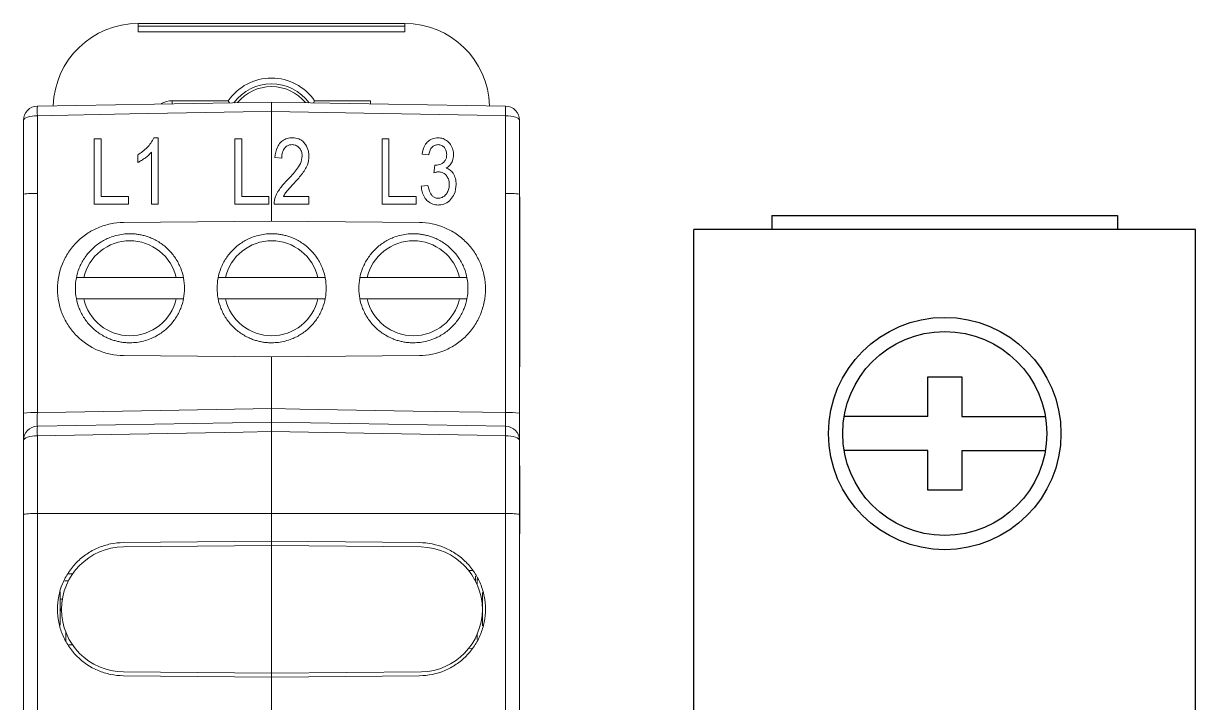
# Model space of a CAD drawing. Header units: millimetres. Extents: x -72 to 2978, y -1067 to 2817.
# Drawn here: x 2393.24 to 2434.59, y 1377.87 to 1401.84 of the extents above; entities that cross this region are included whole.
import ezdxf

# ---------------------------------------------------------------- set-up
doc = ezdxf.new("R2010")
doc.units = ezdxf.units.MM

msp = doc.modelspace()

# ---------------------------------------------------------------- linework, layer by layer
at = {"color": 7, "linetype": 'Continuous', "lineweight": 15}
for p, q in [((2397.291, 1401.837), (2406.691, 1401.837)), ((2397.291, 1401.737), (2397.291, 1401.837)), ((2397.291, 1401.737), (2406.691, 1401.737)), ((2397.291, 1401.737), (2397.291, 1401.537)), ((2406.691, 1401.537), (2397.291, 1401.537)), ((2406.691, 1401.737), (2406.691, 1401.837)), ((2406.691, 1401.737), (2406.691, 1401.537)), ((2393.732, 1398.918), (2401.991, 1399.062)), ((2398.491, 1399.106), (2400.468, 1399.106)), ((2401.991, 1399.062), (2410.25, 1398.918)), ((2403.514, 1399.106), (2405.491, 1399.106)), ((2401.991, 1398.73), (2401.991, 1395.842)), ((2393.241, 1395.811), (2393.241, 1398.418)), ((2393.732, 1398.581), (2393.732, 1395.835)), ((2410.25, 1395.835), (2410.25, 1398.581)), ((2410.741, 1398.418), (2410.741, 1395.811)), ((2395.742, 1397.769), (2395.982, 1397.769)), ((2397.838, 1397.799), (2397.994, 1397.799)), ((2400.703, 1397.769), (2400.943, 1397.769)), ((2405.893, 1397.769), (2406.133, 1397.769)), ((2402.354, 1397.078), (2402.114, 1397.108)), ((2407.274, 1396.088), (2407.514, 1396.118)), ((2393.241, 1388.082), (2393.241, 1395.811)), ((2393.732, 1395.835), (2393.732, 1388.1)), ((2395.982, 1395.727), (2396.943, 1395.727)), ((2396.943, 1395.727), (2396.943, 1395.457)), ((2401.904, 1395.727), (2401.904, 1395.457)), ((2401.991, 1395.842), (2401.991, 1394.857)), ((2403.314, 1395.727), (2403.314, 1395.457)), ((2406.133, 1395.727), (2407.094, 1395.727)), ((2407.094, 1395.727), (2407.094, 1395.457)), ((2410.25, 1388.1), (2410.25, 1395.835)), ((2410.741, 1395.811), (2410.741, 1388.082)), ((2410.751, 1395.718), (2410.741, 1395.718)), ((2410.751, 1395.718), (2410.751, 1391.051)), ((2396.943, 1395.457), (2395.742, 1395.457)), ((2397.994, 1395.457), (2397.754, 1395.457)), ((2407.094, 1395.457), (2405.893, 1395.457)), ((2401.991, 1394.857), (2407.211, 1394.812)), ((2395.366, 1392.864), (2398.631, 1392.864)), ((2400.366, 1392.864), (2403.631, 1392.864)), ((2405.366, 1392.864), (2408.631, 1392.864)), ((2398.631, 1392.114), (2395.366, 1392.114)), ((2403.631, 1392.114), (2400.366, 1392.114)), ((2408.631, 1392.114), (2405.366, 1392.114)), ((2410.751, 1391.051), (2410.741, 1391.051)), ((2410.751, 1391.051), (2410.751, 1390.384)), ((2410.751, 1390.384), (2410.741, 1390.384)), ((2410.751, 1390.384), (2410.751, 1389.718)), ((2401.991, 1390.066), (2396.77, 1390.112)), ((2401.991, 1390.066), (2407.211, 1390.112)), ((2401.991, 1390.066), (2401.991, 1388.244)), ((2410.751, 1389.718), (2410.741, 1389.718)), ((2393.732, 1387.618), (2401.991, 1387.762)), ((2401.991, 1387.762), (2410.25, 1387.618)), ((2401.991, 1387.43), (2401.991, 1384.542)), ((2393.241, 1384.511), (2393.241, 1387.118)), ((2393.732, 1387.281), (2393.732, 1384.535)), ((2410.25, 1384.535), (2410.25, 1387.281)), ((2410.741, 1387.118), (2410.741, 1384.511)), ((2410.751, 1386.218), (2410.741, 1386.218)), ((2410.751, 1383.818), (2410.751, 1386.218)), ((2393.732, 1384.535), (2401.991, 1384.542)), ((2393.732, 1384.535), (2393.732, 1376.8)), ((2401.991, 1384.542), (2401.991, 1383.557)), ((2410.25, 1384.535), (2401.991, 1384.542)), ((2410.25, 1376.8), (2410.25, 1384.535)), ((2393.241, 1376.782), (2393.241, 1384.511)), ((2410.741, 1384.511), (2410.741, 1376.782)), ((2410.751, 1383.818), (2410.741, 1383.818)), ((2401.991, 1383.557), (2396.77, 1383.512)), ((2401.991, 1383.406), (2396.772, 1383.36)), ((2401.991, 1383.557), (2407.211, 1383.512)), ((2401.991, 1378.901), (2401.991, 1383.406)), ((2407.278, 1383.36), (2401.991, 1383.406)), ((2408.951, 1382.527), (2409.082, 1382.53)), ((2394.696, 1382.162), (2394.828, 1382.162)), ((2394.801, 1382.406), (2394.974, 1382.406)), ((2409.191, 1382.154), (2409.191, 1382.332)), ((2394.541, 1381.776), (2394.541, 1380.6)), ((2409.441, 1380.575), (2409.441, 1381.75)), ((2394.613, 1381.512), (2394.541, 1381.512)), ((2394.974, 1379.901), (2394.843, 1379.901)), ((2409.072, 1379.778), (2408.953, 1379.78)), ((2401.991, 1378.766), (2396.77, 1378.812)), ((2401.991, 1378.901), (2396.772, 1378.947)), ((2407.283, 1378.948), (2401.991, 1378.901)), ((2401.991, 1378.766), (2407.211, 1378.812)), ((2401.991, 1378.766), (2401.991, 1376.944))]:
    msp.add_line(p, q, dxfattribs=at)
at = {"color": 102, "linetype": 'Continuous', "lineweight": 15}
for p, q in [((2398.491, 1399.001), (2398.491, 1399.106)), ((2405.491, 1399.106), (2405.491, 1399.001)), ((2401.991, 1383.406), (2401.991, 1383.557)), ((2409.244, 1382.041), (2409.244, 1382.236)), ((2394.737, 1380.346), (2394.737, 1380.046)), ((2409.244, 1380.088), (2409.244, 1380.263)), ((2401.991, 1378.766), (2401.991, 1378.901))]:
    msp.add_line(p, q, dxfattribs=at)
at = {"color": 7, "linetype": 'Continuous'}
for p, q in [((2419.645, 1395.062), (2419.645, 1394.562)), ((2419.645, 1395.062), (2431.845, 1395.062)), ((2431.845, 1395.062), (2431.845, 1394.562)), ((2416.895, 1313.562), (2416.895, 1394.562)), ((2434.595, 1394.562), (2416.895, 1394.562)), ((2434.595, 1313.562), (2434.595, 1394.562)), ((2425.145, 1387.962), (2425.145, 1389.362)), ((2425.145, 1389.362), (2426.345, 1389.362)), ((2426.345, 1389.362), (2426.345, 1387.962)), ((2425.145, 1387.962), (2422.195, 1387.962)), ((2426.345, 1387.962), (2429.294, 1387.962)), ((2425.145, 1386.762), (2422.195, 1386.762)), ((2425.145, 1385.362), (2425.145, 1386.762)), ((2426.345, 1386.762), (2426.345, 1385.362)), ((2426.345, 1386.762), (2429.294, 1386.762)), ((2426.345, 1385.362), (2425.145, 1385.362))]:
    msp.add_line(p, q, dxfattribs=at)
at = {"color": 7, "linetype": 'Continuous', "lineweight": 15, "flags": 128}
for points in [[(2401.991, 1398.73), (2400.991, 1398.712), (2396.992, 1398.64), (2393.732, 1398.581)], [(2410.25, 1398.581), (2409.25, 1398.599), (2405.251, 1398.671), (2401.991, 1398.73)], [(2393.732, 1398.581), (2393.636, 1398.577), (2393.544, 1398.568), (2393.459, 1398.552), (2393.384, 1398.532), (2393.323, 1398.508), (2393.278, 1398.479), (2393.25, 1398.449), (2393.241, 1398.418)], [(2410.25, 1398.581), (2410.346, 1398.577), (2410.438, 1398.568), (2410.523, 1398.552), (2410.598, 1398.532), (2410.658, 1398.508), (2410.704, 1398.479), (2410.732, 1398.449), (2410.741, 1398.418)], [(2407.544, 1397.198), (2407.41, 1397.215), (2407.304, 1397.228)], [(2407.754, 1396.838), (2407.775, 1396.836), (2407.79, 1396.835)], [(2401.991, 1394.857), (2399.381, 1394.834), (2396.77, 1394.812)], [(2393.732, 1388.1), (2394.732, 1388.117), (2398.731, 1388.187), (2401.991, 1388.244)], [(2401.991, 1388.244), (2402.991, 1388.226), (2406.989, 1388.156), (2410.25, 1388.1)], [(2401.991, 1387.43), (2400.991, 1387.412), (2396.992, 1387.34), (2393.732, 1387.281)], [(2410.25, 1387.281), (2409.25, 1387.299), (2405.251, 1387.371), (2401.991, 1387.43)], [(2393.241, 1387.118), (2393.25, 1387.149), (2393.278, 1387.18), (2393.323, 1387.208), (2393.384, 1387.232), (2393.459, 1387.252), (2393.544, 1387.268), (2393.636, 1387.277), (2393.732, 1387.281)], [(2410.25, 1387.281), (2410.346, 1387.277), (2410.438, 1387.268), (2410.523, 1387.252), (2410.598, 1387.232), (2410.658, 1387.208), (2410.704, 1387.18), (2410.732, 1387.149), (2410.741, 1387.118)]]:
    msp.add_lwpolyline(points, dxfattribs=at)
at = {"color": 7, "linetype": 'Continuous'}
for radius in [4.1, 3.6]:
    msp.add_circle((2425.745, 1387.362), radius, dxfattribs=at)
at = {"color": 7, "linetype": 'Continuous', "lineweight": 15}
for centre, radius, start, end in [((2397.291, 1398.837), 3, 90, 178.2335), ((2406.691, 1398.837), 3, 1.7547, 90), ((2401.991, 1398.057), 1.85, 34.5739, 145.4261), ((2401.991, 1398.057), 1.65, 36.5266, 143.4734), ((2401.991, 1398.057), 1.55, 39.4127, 140.5873), ((2393.741, 1398.418), 0.5, 91, 180), ((2399.546, 1398.749), 5.816, 178.3416, 181.6584), ((2404.436, 1398.749), 5.816, 358.3416, 1.6584), ((2410.241, 1398.418), 0.5, 0, 89), ((2393.611, 1393.274), 2.564, 87.292, 98.3012), ((2410.371, 1393.274), 2.564, 81.6988, 92.708), ((2393.611, 1384.677), 3.425, 87.9715, 96.2027), ((2410.371, 1384.677), 3.425, 83.7973, 92.0285), ((2393.741, 1387.118), 0.5, 91, 180), ((2399.546, 1387.449), 5.816, 178.3416, 181.6584), ((2404.436, 1387.449), 5.816, 358.3416, 1.6584), ((2410.241, 1387.118), 0.5, 0, 89), ((2393.611, 1381.973), 2.565, 87.2935, 98.2994), ((2410.371, 1381.973), 2.565, 81.7006, 92.7065), ((2396.791, 1381.154), 2.207, 90.5, 269.5)]:
    msp.add_arc(centre, radius, start, end, dxfattribs=at)
at = {"color": 102, "linetype": 'Continuous', "lineweight": 15}
msp.add_arc((2398.491, 1398.307), 0.8, 90, 118.966, dxfattribs=at)
at = {"color": 7, "linetype": 'Continuous', "lineweight": 15}
for centre, major_axis, ratio, start_param, end_param in [((2407.225, 1381.154), (-1.412, 1.697), 0.999163, 2.473844, 5.564823), ((2394.741, 1381.213), (0.142, 0.144), 0.975618, 2.362365, 3.040961)]:
    msp.add_ellipse(centre, major_axis=major_axis, ratio=ratio, start_param=start_param, end_param=end_param, dxfattribs=at)
for points, knots in [([(2400.468, 1399.106), (2400.468, 1399.105), (2400.479, 1399.085), (2400.492, 1399.06), (2400.504, 1399.039), (2400.506, 1399.036)], [0, 0, 0, 0, 0.038209, 0.854369, 1, 1, 1, 1]), ([(2401.991, 1399.062), (2401.991, 1399.062), (2401.991, 1399.03), (2401.991, 1398.912), (2401.991, 1398.827), (2401.991, 1398.73)], [0, 0, 0, 0, 0.5, 0.5, 1, 1, 1, 1]), ([(2401.991, 1398.73), (2401.991, 1398.827), (2401.991, 1398.911), (2401.991, 1399.029), (2401.991, 1399.062), (2401.991, 1399.062)], [0, 0, 0, 0, 0.5, 0.5, 1, 1, 1, 1]), ([(2403.514, 1399.106), (2403.513, 1399.105), (2403.503, 1399.085), (2403.489, 1399.06), (2403.478, 1399.039), (2403.476, 1399.036)], [0, 0, 0, 0, 0.038209, 0.854369, 1, 1, 1, 1]), ([(2395.742, 1397.769), (2395.742, 1397.678), (2395.742, 1397.494), (2395.742, 1397.211), (2395.742, 1396.919), (2395.742, 1396.537), (2395.742, 1396.049), (2395.742, 1395.661), (2395.742, 1395.457)], [0, 0, 0, 0, 0.11981, 0.243029, 0.369756, 0.500077, 0.738236, 1, 1, 1, 1]), ([(2395.982, 1395.727), (2395.982, 1395.847), (2395.982, 1396.081), (2395.982, 1396.424), (2395.982, 1396.821), (2395.982, 1397.269), (2395.982, 1397.605), (2395.982, 1397.769)], [0, 0, 0, 0, 0.174255, 0.340883, 0.499971, 0.755474, 1, 1, 1, 1]), ([(2397.838, 1397.799), (2397.81, 1397.734), (2397.776, 1397.671), (2397.735, 1397.613), (2397.695, 1397.558), (2397.65, 1397.504), (2397.603, 1397.455), (2397.555, 1397.404), (2397.502, 1397.358), (2397.447, 1397.315), (2397.392, 1397.272), (2397.333, 1397.234), (2397.273, 1397.198)], [0, 0, 0, 0, 0.256107, 0.256107, 0.256107, 0.503361, 0.503361, 0.503361, 0.751816, 0.751816, 0.751816, 1, 1, 1, 1]), ([(2397.994, 1395.457), (2397.994, 1395.595), (2397.994, 1395.863), (2397.994, 1396.256), (2397.994, 1396.712), (2397.994, 1397.226), (2397.994, 1397.611), (2397.994, 1397.799)], [0, 0, 0, 0, 0.174223, 0.340848, 0.49997, 0.755462, 1, 1, 1, 1]), ([(2400.703, 1397.769), (2400.703, 1397.677), (2400.703, 1397.491), (2400.703, 1397.207), (2400.703, 1396.917), (2400.703, 1396.533), (2400.703, 1396.046), (2400.703, 1395.657), (2400.703, 1395.457)], [0, 0, 0, 0, 0.121468, 0.245253, 0.371423, 0.500046, 0.742946, 1, 1, 1, 1]), ([(2400.943, 1395.727), (2400.943, 1395.845), (2400.943, 1396.078), (2400.943, 1396.421), (2400.943, 1396.818), (2400.943, 1397.268), (2400.943, 1397.603), (2400.943, 1397.769)], [0, 0, 0, 0, 0.171788, 0.338422, 0.499986, 0.753975, 1, 1, 1, 1]), ([(2402.729, 1397.799), (2402.698, 1397.798), (2402.666, 1397.797), (2402.635, 1397.793), (2402.575, 1397.785), (2402.515, 1397.769), (2402.46, 1397.742), (2402.403, 1397.715), (2402.35, 1397.676), (2402.307, 1397.631), (2402.263, 1397.585), (2402.228, 1397.532), (2402.201, 1397.475), (2402.147, 1397.362), (2402.125, 1397.234), (2402.114, 1397.108)], [0, 0, 0, 0, 0.08927, 0.08927, 0.08927, 0.263398, 0.263398, 0.263398, 0.447133, 0.447133, 0.447133, 0.629597, 0.629597, 0.629597, 1, 1, 1, 1]), ([(2403.314, 1397.151), (2403.313, 1397.211), (2403.308, 1397.271), (2403.294, 1397.33), (2403.275, 1397.411), (2403.241, 1397.49), (2403.195, 1397.56), (2403.167, 1397.603), (2403.134, 1397.644), (2403.095, 1397.678), (2403.055, 1397.712), (2403.009, 1397.74), (2402.961, 1397.759), (2402.888, 1397.787), (2402.807, 1397.796), (2402.729, 1397.799)], [0, 0, 0, 0, 0.184621, 0.184621, 0.184621, 0.444129, 0.444129, 0.444129, 0.601939, 0.601939, 0.601939, 0.760781, 0.760781, 0.760781, 1, 1, 1, 1]), ([(2405.893, 1397.769), (2405.893, 1397.677), (2405.893, 1397.492), (2405.893, 1397.208), (2405.893, 1396.917), (2405.893, 1396.534), (2405.893, 1396.047), (2405.893, 1395.658), (2405.893, 1395.457)], [0, 0, 0, 0, 0.120891, 0.24448, 0.370844, 0.500054, 0.741486, 1, 1, 1, 1]), ([(2406.133, 1395.727), (2406.133, 1395.846), (2406.133, 1396.079), (2406.133, 1396.422), (2406.133, 1396.819), (2406.133, 1397.268), (2406.133, 1397.604), (2406.133, 1397.769)], [0, 0, 0, 0, 0.172831, 0.339463, 0.49998, 0.754655, 1, 1, 1, 1]), ([(2407.87, 1397.799), (2407.804, 1397.797), (2407.737, 1397.788), (2407.677, 1397.765), (2407.619, 1397.744), (2407.566, 1397.712), (2407.52, 1397.673), (2407.474, 1397.633), (2407.435, 1397.586), (2407.405, 1397.534), (2407.351, 1397.441), (2407.322, 1397.334), (2407.304, 1397.228)], [0, 0, 0, 0, 0.219806, 0.219806, 0.219806, 0.425093, 0.425093, 0.425093, 0.629822, 0.629822, 0.629822, 1, 1, 1, 1]), ([(2408.415, 1397.197), (2408.414, 1397.258), (2408.408, 1397.321), (2408.392, 1397.38), (2408.375, 1397.444), (2408.347, 1397.506), (2408.309, 1397.561), (2408.278, 1397.606), (2408.24, 1397.648), (2408.197, 1397.683), (2408.152, 1397.72), (2408.1, 1397.751), (2408.044, 1397.77), (2407.988, 1397.79), (2407.928, 1397.797), (2407.87, 1397.799)], [0, 0, 0, 0, 0.205592, 0.205592, 0.205592, 0.428475, 0.428475, 0.428475, 0.611344, 0.611344, 0.611344, 0.806598, 0.806598, 0.806598, 1, 1, 1, 1]), ([(2402.354, 1397.078), (2402.354, 1397.15), (2402.361, 1397.224), (2402.382, 1397.292), (2402.395, 1397.332), (2402.412, 1397.371), (2402.435, 1397.405), (2402.454, 1397.434), (2402.478, 1397.46), (2402.504, 1397.482), (2402.534, 1397.507), (2402.568, 1397.528), (2402.605, 1397.54), (2402.642, 1397.553), (2402.681, 1397.558), (2402.72, 1397.559)], [0, 0, 0, 0, 0.321742, 0.321742, 0.321742, 0.506881, 0.506881, 0.506881, 0.65917, 0.65917, 0.65917, 0.830736, 0.830736, 0.830736, 1, 1, 1, 1]), ([(2402.72, 1397.559), (2402.742, 1397.558), (2402.763, 1397.557), (2402.784, 1397.553), (2402.818, 1397.547), (2402.851, 1397.536), (2402.88, 1397.519), (2402.918, 1397.498), (2402.953, 1397.469), (2402.981, 1397.436), (2403.009, 1397.403), (2403.031, 1397.365), (2403.046, 1397.325), (2403.066, 1397.271), (2403.074, 1397.213), (2403.074, 1397.156)], [0, 0, 0, 0, 0.10489, 0.10489, 0.10489, 0.273649, 0.273649, 0.273649, 0.491585, 0.491585, 0.491585, 0.709054, 0.709054, 0.709054, 1, 1, 1, 1]), ([(2407.544, 1397.198), (2407.547, 1397.217), (2407.55, 1397.235), (2407.554, 1397.254), (2407.564, 1397.304), (2407.58, 1397.353), (2407.605, 1397.398), (2407.62, 1397.426), (2407.64, 1397.452), (2407.664, 1397.475), (2407.687, 1397.498), (2407.714, 1397.517), (2407.744, 1397.53), (2407.785, 1397.549), (2407.831, 1397.556), (2407.876, 1397.559)], [0, 0, 0, 0, 0.104104, 0.104104, 0.104104, 0.388823, 0.388823, 0.388823, 0.568536, 0.568536, 0.568536, 0.749971, 0.749971, 0.749971, 1, 1, 1, 1]), ([(2407.876, 1397.559), (2407.893, 1397.558), (2407.91, 1397.557), (2407.926, 1397.554), (2407.954, 1397.55), (2407.982, 1397.54), (2408.007, 1397.527), (2408.039, 1397.51), (2408.067, 1397.486), (2408.091, 1397.459), (2408.115, 1397.432), (2408.134, 1397.401), (2408.147, 1397.368), (2408.167, 1397.318), (2408.172, 1397.264), (2408.175, 1397.211)], [0, 0, 0, 0, 0.095843, 0.095843, 0.095843, 0.260625, 0.260625, 0.260625, 0.471814, 0.471814, 0.471814, 0.682626, 0.682626, 0.682626, 1, 1, 1, 1]), ([(2397.273, 1396.928), (2397.319, 1396.95), (2397.364, 1396.974), (2397.407, 1397.001), (2397.45, 1397.027), (2397.491, 1397.056), (2397.532, 1397.086), (2397.572, 1397.116), (2397.611, 1397.147), (2397.649, 1397.181), (2397.686, 1397.214), (2397.721, 1397.251), (2397.754, 1397.288)], [0, 0, 0, 0, 0.251723, 0.251723, 0.251723, 0.500768, 0.500768, 0.500768, 0.750207, 0.750207, 0.750207, 1, 1, 1, 1]), ([(2397.273, 1397.198), (2397.273, 1397.154), (2397.273, 1397.064), (2397.273, 1396.973), (2397.273, 1396.928)], [0, 0, 0, 0, 0.497527, 1, 1, 1, 1]), ([(2397.754, 1397.288), (2397.754, 1397.191), (2397.754, 1396.992), (2397.754, 1396.688), (2397.754, 1396.334), (2397.754, 1395.923), (2397.754, 1395.616), (2397.754, 1395.457)], [0, 0, 0, 0, 0.161874, 0.328517, 0.500026, 0.74194, 1, 1, 1, 1]), ([(2403.074, 1397.156), (2403.07, 1397.065), (2403.048, 1396.974), (2403.01, 1396.891), (2402.976, 1396.815), (2402.93, 1396.744), (2402.878, 1396.677), (2402.78, 1396.55), (2402.67, 1396.431), (2402.557, 1396.315)], [0, 0, 0, 0, 0.273801, 0.273801, 0.273801, 0.523391, 0.523391, 0.523391, 1, 1, 1, 1]), ([(2402.771, 1396.176), (2402.869, 1396.283), (2402.965, 1396.391), (2403.054, 1396.505), (2403.136, 1396.61), (2403.212, 1396.722), (2403.258, 1396.846), (2403.295, 1396.943), (2403.312, 1397.048), (2403.314, 1397.151)], [0, 0, 0, 0, 0.37722, 0.37722, 0.37722, 0.725987, 0.725987, 0.725987, 1, 1, 1, 1]), ([(2408.175, 1397.211), (2408.174, 1397.182), (2408.172, 1397.154), (2408.167, 1397.126), (2408.161, 1397.089), (2408.148, 1397.052), (2408.13, 1397.019), (2408.112, 1396.986), (2408.088, 1396.955), (2408.059, 1396.929), (2408.031, 1396.903), (2407.997, 1396.882), (2407.962, 1396.867), (2407.908, 1396.845), (2407.849, 1396.835), (2407.79, 1396.835)], [0, 0, 0, 0, 0.14138, 0.14138, 0.14138, 0.329095, 0.329095, 0.329095, 0.519949, 0.519949, 0.519949, 0.710757, 0.710757, 0.710757, 1, 1, 1, 1]), ([(2408.154, 1396.726), (2408.207, 1396.757), (2408.256, 1396.796), (2408.295, 1396.843), (2408.332, 1396.887), (2408.36, 1396.938), (2408.38, 1396.992), (2408.404, 1397.057), (2408.413, 1397.128), (2408.415, 1397.197)], [0, 0, 0, 0, 0.324268, 0.324268, 0.324268, 0.627756, 0.627756, 0.627756, 1, 1, 1, 1]), ([(2407.754, 1396.838), (2407.749, 1396.793), (2407.739, 1396.703), (2407.729, 1396.612), (2407.724, 1396.566)], [0, 0, 0, 0, 0.496035, 1, 1, 1, 1]), ([(2407.724, 1396.566), (2407.751, 1396.574), (2407.778, 1396.582), (2407.806, 1396.588), (2407.82, 1396.591), (2407.834, 1396.594), (2407.848, 1396.595), (2407.862, 1396.597), (2407.876, 1396.597), (2407.89, 1396.598)], [0, 0, 0, 0, 0.499277, 0.499277, 0.499277, 0.749658, 0.749658, 0.749658, 1, 1, 1, 1]), ([(2407.89, 1396.598), (2407.913, 1396.597), (2407.936, 1396.596), (2407.958, 1396.592), (2407.993, 1396.585), (2408.028, 1396.573), (2408.059, 1396.556), (2408.098, 1396.533), (2408.134, 1396.502), (2408.163, 1396.467), (2408.192, 1396.432), (2408.216, 1396.391), (2408.232, 1396.349), (2408.255, 1396.286), (2408.263, 1396.218), (2408.265, 1396.151)], [0, 0, 0, 0, 0.104468, 0.104468, 0.104468, 0.26803, 0.26803, 0.26803, 0.479084, 0.479084, 0.479084, 0.689974, 0.689974, 0.689974, 1, 1, 1, 1]), ([(2408.505, 1396.154), (2408.503, 1396.223), (2408.497, 1396.293), (2408.48, 1396.359), (2408.463, 1396.426), (2408.437, 1396.491), (2408.399, 1396.549), (2408.371, 1396.592), (2408.335, 1396.631), (2408.293, 1396.661), (2408.251, 1396.69), (2408.203, 1396.711), (2408.154, 1396.726)], [0, 0, 0, 0, 0.287408, 0.287408, 0.287408, 0.57403, 0.57403, 0.57403, 0.78851, 0.78851, 0.78851, 1, 1, 1, 1]), ([(2402.557, 1396.315), (2402.478, 1396.233), (2402.401, 1396.148), (2402.331, 1396.058), (2402.252, 1395.957), (2402.182, 1395.846), (2402.136, 1395.726), (2402.103, 1395.641), (2402.083, 1395.549), (2402.084, 1395.457)], [0, 0, 0, 0, 0.340175, 0.340175, 0.340175, 0.725646, 0.725646, 0.725646, 1, 1, 1, 1]), ([(2402.414, 1395.727), (2402.436, 1395.771), (2402.46, 1395.814), (2402.488, 1395.853), (2402.515, 1395.893), (2402.546, 1395.929), (2402.578, 1395.966), (2402.64, 1396.037), (2402.706, 1396.107), (2402.771, 1396.176)], [0, 0, 0, 0, 0.254231, 0.254231, 0.254231, 0.503845, 0.503845, 0.503845, 1, 1, 1, 1]), ([(2407.877, 1395.667), (2407.852, 1395.668), (2407.828, 1395.67), (2407.804, 1395.675), (2407.771, 1395.683), (2407.739, 1395.696), (2407.711, 1395.715), (2407.683, 1395.734), (2407.658, 1395.758), (2407.638, 1395.784), (2407.596, 1395.836), (2407.569, 1395.899), (2407.55, 1395.963), (2407.534, 1396.013), (2407.523, 1396.065), (2407.514, 1396.118)], [0, 0, 0, 0, 0.114311, 0.114311, 0.114311, 0.273887, 0.273887, 0.273887, 0.431917, 0.431917, 0.431917, 0.74901, 0.74901, 0.74901, 1, 1, 1, 1]), ([(2407.873, 1395.427), (2407.885, 1395.428), (2407.898, 1395.428), (2407.91, 1395.429), (2407.983, 1395.432), (2408.057, 1395.45), (2408.123, 1395.482), (2408.193, 1395.516), (2408.257, 1395.565), (2408.31, 1395.621), (2408.364, 1395.678), (2408.408, 1395.745), (2408.44, 1395.816), (2408.486, 1395.921), (2408.503, 1396.039), (2408.505, 1396.154)], [0, 0, 0, 0, 0.033822, 0.033822, 0.033822, 0.238567, 0.238567, 0.238567, 0.456682, 0.456682, 0.456682, 0.675096, 0.675096, 0.675096, 1, 1, 1, 1]), ([(2408.265, 1396.151), (2408.264, 1396.103), (2408.26, 1396.054), (2408.25, 1396.007), (2408.238, 1395.958), (2408.22, 1395.909), (2408.195, 1395.865), (2408.168, 1395.819), (2408.132, 1395.778), (2408.091, 1395.744), (2408.061, 1395.72), (2408.027, 1395.7), (2407.991, 1395.687), (2407.954, 1395.674), (2407.915, 1395.668), (2407.877, 1395.667)], [0, 0, 0, 0, 0.209524, 0.209524, 0.209524, 0.431536, 0.431536, 0.431536, 0.66368, 0.66368, 0.66368, 0.832011, 0.832011, 0.832011, 1, 1, 1, 1]), ([(2401.904, 1395.727), (2401.746, 1395.727), (2401.426, 1395.727), (2401.106, 1395.727), (2400.943, 1395.727)], [0, 0, 0, 0, 0.49143, 1, 1, 1, 1]), ([(2403.314, 1395.727), (2403.161, 1395.727), (2402.861, 1395.727), (2402.561, 1395.727), (2402.414, 1395.727)], [0, 0, 0, 0, 0.511557, 1, 1, 1, 1]), ([(2407.274, 1396.088), (2407.28, 1396.024), (2407.289, 1395.96), (2407.306, 1395.898), (2407.326, 1395.829), (2407.354, 1395.76), (2407.393, 1395.699), (2407.426, 1395.648), (2407.466, 1395.601), (2407.512, 1395.561), (2407.561, 1395.518), (2407.619, 1395.483), (2407.68, 1395.46), (2407.742, 1395.438), (2407.808, 1395.429), (2407.873, 1395.427)], [0, 0, 0, 0, 0.195082, 0.195082, 0.195082, 0.416888, 0.416888, 0.416888, 0.600897, 0.600897, 0.600897, 0.801124, 0.801124, 0.801124, 1, 1, 1, 1]), ([(2400.703, 1395.457), (2400.907, 1395.457), (2401.307, 1395.457), (2401.708, 1395.457), (2401.904, 1395.457)], [0, 0, 0, 0, 0.510478, 1, 1, 1, 1]), ([(2402.084, 1395.457), (2402.284, 1395.457), (2402.695, 1395.457), (2403.105, 1395.457), (2403.314, 1395.457)], [0, 0, 0, 0, 0.489084, 1, 1, 1, 1]), ([(2396.77, 1394.812), (2396.616, 1394.81), (2396.464, 1394.794), (2396.166, 1394.732), (2396.018, 1394.686), (2395.735, 1394.567), (2395.601, 1394.494), (2395.348, 1394.323), (2395.228, 1394.224), (2395.014, 1394.007), (2394.917, 1393.889), (2394.748, 1393.633), (2394.675, 1393.496), (2394.502, 1393.074), (2394.441, 1392.766), (2394.441, 1392.309), (2394.456, 1392.155), (2394.515, 1391.855), (2394.559, 1391.709), (2394.676, 1391.427), (2394.749, 1391.289), (2394.917, 1391.036), (2395.013, 1390.917), (2395.338, 1390.589), (2395.594, 1390.416), (2396.019, 1390.237), (2396.164, 1390.192), (2396.463, 1390.13), (2396.618, 1390.113), (2396.77, 1390.112)], [0, 0, 0, 0, 0.0625, 0.0625, 0.125, 0.125, 0.1875, 0.1875, 0.25, 0.25, 0.3125, 0.3125, 0.375, 0.375, 0.5, 0.5, 0.5625, 0.5625, 0.625, 0.625, 0.6875, 0.6875, 0.75, 0.75, 0.875, 0.875, 0.9375, 0.9375, 1, 1, 1, 1]), ([(2407.211, 1394.812), (2407.516, 1394.809), (2407.823, 1394.745), (2408.244, 1394.568), (2408.38, 1394.494), (2408.635, 1394.322), (2408.752, 1394.225), (2408.967, 1394.008), (2409.065, 1393.888), (2409.234, 1393.633), (2409.305, 1393.499), (2409.422, 1393.216), (2409.467, 1393.067), (2409.526, 1392.769), (2409.541, 1392.617), (2409.541, 1392.308), (2409.526, 1392.157), (2409.467, 1391.858), (2409.423, 1391.71), (2409.306, 1391.426), (2409.235, 1391.292), (2409.066, 1391.038), (2408.968, 1390.917), (2408.754, 1390.7), (2408.637, 1390.603), (2408.383, 1390.431), (2408.247, 1390.357), (2407.827, 1390.179), (2407.52, 1390.115), (2407.211, 1390.112)], [0, 0, 0, 0, 0.125, 0.125, 0.1875, 0.1875, 0.25, 0.25, 0.3125, 0.3125, 0.375, 0.375, 0.4375, 0.4375, 0.5, 0.5, 0.5625, 0.5625, 0.625, 0.625, 0.6875, 0.6875, 0.75, 0.75, 0.8125, 0.8125, 0.875, 0.875, 1, 1, 1, 1]), ([(2396.999, 1390.564), (2396.95, 1390.565), (2396.853, 1390.567), (2396.709, 1390.584), (2396.567, 1390.611), (2396.427, 1390.649), (2396.212, 1390.725), (2395.934, 1390.868), (2395.628, 1391.118), (2395.378, 1391.424), (2395.201, 1391.766), (2395.096, 1392.126), (2395.062, 1392.489), (2395.096, 1392.852), (2395.201, 1393.211), (2395.378, 1393.553), (2395.628, 1393.859), (2395.934, 1394.109), (2396.24, 1394.268), (2396.518, 1394.358), (2396.756, 1394.405), (2396.918, 1394.411), (2396.999, 1394.414)], [0, 0, 0, 0, 0.024176, 0.048139, 0.072026, 0.095974, 0.120121, 0.185059, 0.250086, 0.315023, 0.38005, 0.439993, 0.500024, 0.559968, 0.619999, 0.684937, 0.749963, 0.814901, 0.879927, 0.92, 0.95981, 1, 1, 1, 1]), ([(2396.999, 1394.164), (2396.62, 1394.164), (2396.252, 1394.035), (2395.659, 1393.563), (2395.451, 1393.233), (2395.366, 1392.864)], [0, 0, 0, 0, 0.5, 0.5, 1, 1, 1, 1]), ([(2396.999, 1394.414), (2397.047, 1394.413), (2397.144, 1394.411), (2397.288, 1394.394), (2397.431, 1394.367), (2397.571, 1394.329), (2397.785, 1394.253), (2398.063, 1394.11), (2398.369, 1393.859), (2398.619, 1393.553), (2398.796, 1393.211), (2398.901, 1392.852), (2398.935, 1392.489), (2398.901, 1392.126), (2398.796, 1391.767), (2398.62, 1391.424), (2398.369, 1391.118), (2398.063, 1390.868), (2397.757, 1390.71), (2397.479, 1390.619), (2397.241, 1390.572), (2397.08, 1390.567), (2396.999, 1390.564)], [0, 0, 0, 0, 0.024176, 0.048139, 0.072026, 0.095974, 0.120121, 0.185059, 0.250086, 0.315023, 0.38005, 0.439993, 0.500024, 0.559968, 0.619999, 0.684937, 0.749963, 0.814901, 0.879927, 0.92, 0.95981, 1, 1, 1, 1]), ([(2398.631, 1392.864), (2398.546, 1393.233), (2398.339, 1393.563), (2397.746, 1394.035), (2397.378, 1394.164), (2396.999, 1394.164)], [0, 0, 0, 0, 0.5, 0.5, 1, 1, 1, 1]), ([(2401.999, 1390.564), (2401.95, 1390.565), (2401.853, 1390.567), (2401.709, 1390.584), (2401.567, 1390.611), (2401.427, 1390.649), (2401.212, 1390.725), (2400.934, 1390.868), (2400.628, 1391.118), (2400.378, 1391.424), (2400.201, 1391.766), (2400.096, 1392.126), (2400.062, 1392.489), (2400.096, 1392.852), (2400.201, 1393.211), (2400.378, 1393.553), (2400.628, 1393.859), (2400.934, 1394.109), (2401.24, 1394.268), (2401.518, 1394.358), (2401.756, 1394.405), (2401.918, 1394.411), (2401.999, 1394.414)], [0, 0, 0, 0, 0.024176, 0.048139, 0.072026, 0.095974, 0.120121, 0.185059, 0.250086, 0.315023, 0.38005, 0.439993, 0.500024, 0.559968, 0.619999, 0.684937, 0.749963, 0.814901, 0.879927, 0.92, 0.95981, 1, 1, 1, 1]), ([(2401.999, 1394.164), (2401.62, 1394.164), (2401.252, 1394.035), (2400.659, 1393.563), (2400.451, 1393.233), (2400.366, 1392.864)], [0, 0, 0, 0, 0.5, 0.5, 1, 1, 1, 1]), ([(2401.999, 1394.414), (2402.047, 1394.413), (2402.144, 1394.411), (2402.288, 1394.394), (2402.431, 1394.367), (2402.571, 1394.329), (2402.785, 1394.253), (2403.063, 1394.11), (2403.369, 1393.859), (2403.619, 1393.553), (2403.796, 1393.211), (2403.901, 1392.852), (2403.935, 1392.489), (2403.901, 1392.126), (2403.796, 1391.767), (2403.62, 1391.424), (2403.369, 1391.118), (2403.063, 1390.868), (2402.757, 1390.71), (2402.479, 1390.619), (2402.241, 1390.572), (2402.08, 1390.567), (2401.999, 1390.564)], [0, 0, 0, 0, 0.024176, 0.048139, 0.072026, 0.095974, 0.120121, 0.185059, 0.250086, 0.315023, 0.38005, 0.439993, 0.500024, 0.559968, 0.619999, 0.684937, 0.749963, 0.814901, 0.879927, 0.92, 0.95981, 1, 1, 1, 1]), ([(2403.631, 1392.864), (2403.546, 1393.233), (2403.339, 1393.563), (2402.746, 1394.035), (2402.378, 1394.164), (2401.999, 1394.164)], [0, 0, 0, 0, 0.5, 0.5, 1, 1, 1, 1]), ([(2406.999, 1390.564), (2406.95, 1390.565), (2406.853, 1390.567), (2406.709, 1390.584), (2406.567, 1390.611), (2406.427, 1390.649), (2406.212, 1390.725), (2405.934, 1390.868), (2405.628, 1391.118), (2405.378, 1391.424), (2405.201, 1391.766), (2405.096, 1392.126), (2405.062, 1392.489), (2405.096, 1392.852), (2405.201, 1393.211), (2405.378, 1393.553), (2405.628, 1393.859), (2405.934, 1394.109), (2406.24, 1394.268), (2406.518, 1394.358), (2406.756, 1394.405), (2406.918, 1394.411), (2406.999, 1394.414)], [0, 0, 0, 0, 0.024176, 0.048139, 0.072026, 0.095974, 0.120121, 0.185059, 0.250086, 0.315023, 0.38005, 0.439993, 0.500024, 0.559968, 0.619999, 0.684937, 0.749963, 0.814901, 0.879927, 0.92, 0.95981, 1, 1, 1, 1]), ([(2406.999, 1394.164), (2406.62, 1394.164), (2406.252, 1394.035), (2405.659, 1393.563), (2405.451, 1393.233), (2405.366, 1392.864)], [0, 0, 0, 0, 0.5, 0.5, 1, 1, 1, 1]), ([(2406.999, 1394.414), (2407.047, 1394.413), (2407.144, 1394.411), (2407.288, 1394.394), (2407.431, 1394.367), (2407.571, 1394.329), (2407.785, 1394.253), (2408.063, 1394.11), (2408.369, 1393.859), (2408.619, 1393.553), (2408.796, 1393.211), (2408.901, 1392.852), (2408.935, 1392.489), (2408.901, 1392.126), (2408.796, 1391.767), (2408.62, 1391.424), (2408.369, 1391.118), (2408.063, 1390.868), (2407.757, 1390.71), (2407.479, 1390.619), (2407.241, 1390.572), (2407.08, 1390.567), (2406.999, 1390.564)], [0, 0, 0, 0, 0.024176, 0.048139, 0.072026, 0.095974, 0.120121, 0.185059, 0.250086, 0.315023, 0.38005, 0.439993, 0.500024, 0.559968, 0.619999, 0.684937, 0.749963, 0.814901, 0.879927, 0.92, 0.95981, 1, 1, 1, 1]), ([(2408.631, 1392.864), (2408.546, 1393.233), (2408.339, 1393.563), (2407.746, 1394.035), (2407.378, 1394.164), (2406.999, 1394.164)], [0, 0, 0, 0, 0.5, 0.5, 1, 1, 1, 1]), ([(2395.366, 1392.114), (2395.451, 1391.744), (2395.659, 1391.415), (2396.252, 1390.942), (2396.62, 1390.814), (2396.999, 1390.814)], [0, 0, 0, 0, 0.5, 0.5, 1, 1, 1, 1]), ([(2396.999, 1390.814), (2397.378, 1390.814), (2397.746, 1390.942), (2398.339, 1391.415), (2398.546, 1391.744), (2398.631, 1392.114)], [0, 0, 0, 0, 0.5, 0.5, 1, 1, 1, 1]), ([(2400.366, 1392.114), (2400.451, 1391.744), (2400.659, 1391.415), (2401.252, 1390.942), (2401.62, 1390.814), (2401.999, 1390.814)], [0, 0, 0, 0, 0.5, 0.5, 1, 1, 1, 1]), ([(2401.999, 1390.814), (2402.378, 1390.814), (2402.746, 1390.942), (2403.339, 1391.415), (2403.546, 1391.744), (2403.631, 1392.114)], [0, 0, 0, 0, 0.5, 0.5, 1, 1, 1, 1]), ([(2405.366, 1392.114), (2405.451, 1391.744), (2405.659, 1391.415), (2406.252, 1390.942), (2406.62, 1390.814), (2406.999, 1390.814)], [0, 0, 0, 0, 0.5, 0.5, 1, 1, 1, 1]), ([(2406.999, 1390.814), (2407.378, 1390.814), (2407.746, 1390.942), (2408.339, 1391.415), (2408.546, 1391.744), (2408.631, 1392.114)], [0, 0, 0, 0, 0.5, 0.5, 1, 1, 1, 1]), ([(2401.991, 1388.244), (2401.991, 1388.115), (2401.991, 1387.991), (2401.991, 1387.813), (2401.991, 1387.762), (2401.991, 1387.762)], [0, 0, 0, 0, 0.5, 0.5, 1, 1, 1, 1]), ([(2401.991, 1387.762), (2401.991, 1387.762), (2401.991, 1387.813), (2401.991, 1387.99), (2401.991, 1388.115), (2401.991, 1388.244)], [0, 0, 0, 0, 0.5, 0.5, 1, 1, 1, 1]), ([(2393.241, 1388.082), (2393.241, 1387.824), (2393.241, 1387.575), (2393.241, 1387.309), (2393.241, 1387.238), (2393.241, 1387.142), (2393.241, 1387.118), (2393.241, 1387.118)], [0, 0, 0, 0, 0.5, 0.5, 0.75, 0.75, 1, 1, 1, 1]), ([(2393.732, 1387.618), (2393.73, 1387.618), (2393.729, 1387.669), (2393.729, 1387.846), (2393.73, 1387.971), (2393.732, 1388.1)], [0, 0, 0, 0, 0.5, 0.5, 1, 1, 1, 1]), ([(2410.25, 1388.1), (2410.252, 1387.971), (2410.253, 1387.846), (2410.253, 1387.669), (2410.252, 1387.618), (2410.25, 1387.618)], [0, 0, 0, 0, 0.5, 0.5, 1, 1, 1, 1]), ([(2410.741, 1387.118), (2410.741, 1387.118), (2410.741, 1387.221), (2410.741, 1387.487), (2410.741, 1387.593), (2410.741, 1387.827), (2410.741, 1387.953), (2410.741, 1388.082)], [0, 0, 0, 0, 0.5, 0.5, 0.75, 0.75, 1, 1, 1, 1]), ([(2401.991, 1387.762), (2401.991, 1387.762), (2401.991, 1387.73), (2401.991, 1387.612), (2401.991, 1387.527), (2401.991, 1387.43)], [0, 0, 0, 0, 0.5, 0.5, 1, 1, 1, 1]), ([(2401.991, 1387.43), (2401.991, 1387.527), (2401.991, 1387.611), (2401.991, 1387.729), (2401.991, 1387.762), (2401.991, 1387.762)], [0, 0, 0, 0, 0.5, 0.5, 1, 1, 1, 1]), ([(2396.77, 1383.512), (2396.616, 1383.51), (2396.464, 1383.494), (2396.166, 1383.432), (2396.018, 1383.386), (2395.735, 1383.267), (2395.601, 1383.194), (2395.348, 1383.023), (2395.228, 1382.924), (2395.014, 1382.707), (2394.917, 1382.589), (2394.748, 1382.333), (2394.675, 1382.196), (2394.502, 1381.774), (2394.441, 1381.466), (2394.441, 1381.009), (2394.456, 1380.855), (2394.515, 1380.555), (2394.559, 1380.409), (2394.676, 1380.127), (2394.749, 1379.989), (2394.917, 1379.736), (2395.013, 1379.617), (2395.338, 1379.289), (2395.594, 1379.116), (2396.019, 1378.937), (2396.164, 1378.892), (2396.463, 1378.83), (2396.618, 1378.813), (2396.77, 1378.812)], [0, 0, 0, 0, 0.0625, 0.0625, 0.125, 0.125, 0.1875, 0.1875, 0.25, 0.25, 0.3125, 0.3125, 0.375, 0.375, 0.5, 0.5, 0.5625, 0.5625, 0.625, 0.625, 0.6875, 0.6875, 0.75, 0.75, 0.875, 0.875, 0.9375, 0.9375, 1, 1, 1, 1]), ([(2407.211, 1383.512), (2407.516, 1383.509), (2407.823, 1383.445), (2408.244, 1383.268), (2408.38, 1383.194), (2408.635, 1383.022), (2408.752, 1382.925), (2408.967, 1382.708), (2409.065, 1382.588), (2409.234, 1382.333), (2409.305, 1382.199), (2409.422, 1381.916), (2409.467, 1381.767), (2409.526, 1381.469), (2409.541, 1381.317), (2409.541, 1381.008), (2409.526, 1380.857), (2409.467, 1380.558), (2409.423, 1380.41), (2409.306, 1380.126), (2409.235, 1379.992), (2409.066, 1379.738), (2408.968, 1379.617), (2408.754, 1379.4), (2408.637, 1379.303), (2408.383, 1379.131), (2408.247, 1379.057), (2407.827, 1378.879), (2407.52, 1378.815), (2407.211, 1378.812)], [0, 0, 0, 0, 0.125, 0.125, 0.1875, 0.1875, 0.25, 0.25, 0.3125, 0.3125, 0.375, 0.375, 0.4375, 0.4375, 0.5, 0.5, 0.5625, 0.5625, 0.625, 0.625, 0.6875, 0.6875, 0.75, 0.75, 0.8125, 0.8125, 0.875, 0.875, 1, 1, 1, 1])]:
    msp.add_open_spline(points, degree=3, knots=knots, dxfattribs=at)
for points in [[(2395.111, 1392.864), (2395.167, 1392.864), (2395.265, 1392.864), (2395.366, 1392.864)], [(2398.631, 1392.864), (2398.732, 1392.864), (2398.83, 1392.864), (2398.887, 1392.864)], [(2400.111, 1392.864), (2400.167, 1392.864), (2400.265, 1392.864), (2400.366, 1392.864)], [(2403.631, 1392.864), (2403.732, 1392.864), (2403.83, 1392.864), (2403.887, 1392.864)], [(2405.111, 1392.864), (2405.167, 1392.864), (2405.265, 1392.864), (2405.366, 1392.864)], [(2408.631, 1392.864), (2408.732, 1392.864), (2408.83, 1392.864), (2408.887, 1392.864)], [(2395.366, 1392.114), (2395.265, 1392.114), (2395.167, 1392.114), (2395.111, 1392.114)], [(2398.887, 1392.114), (2398.83, 1392.114), (2398.732, 1392.114), (2398.631, 1392.114)], [(2400.366, 1392.114), (2400.265, 1392.114), (2400.167, 1392.114), (2400.111, 1392.114)], [(2403.887, 1392.114), (2403.83, 1392.114), (2403.732, 1392.114), (2403.631, 1392.114)], [(2405.366, 1392.114), (2405.265, 1392.114), (2405.167, 1392.114), (2405.111, 1392.114)], [(2408.887, 1392.114), (2408.83, 1392.114), (2408.732, 1392.114), (2408.631, 1392.114)]]:
    msp.add_open_spline(points, degree=3, dxfattribs=at)

doc.saveas('drawing.dxf')
